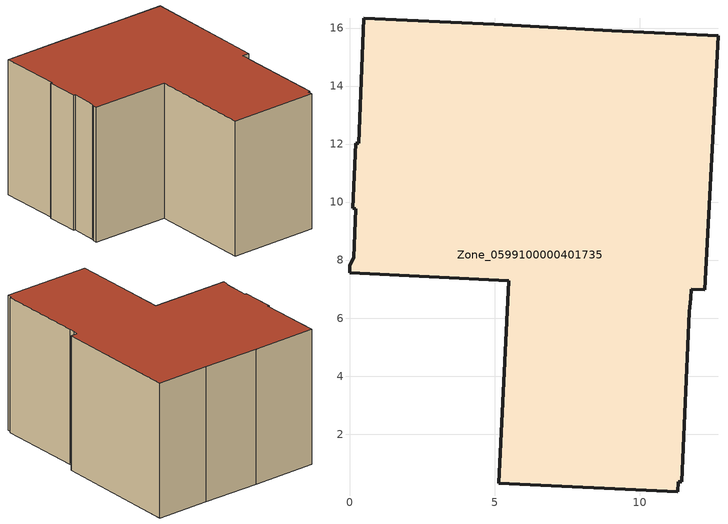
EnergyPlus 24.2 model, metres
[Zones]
Zone_0599100000401735
 floor ground (C_G): 0.14,8.07 0.22,9.78 0.11,9.78 0.22,12.03 0.31,12.03 0.5,16.34 4.99,16.14 9.03,15.91 12.7,15.73 12.25,6.97 11.78,6.99 11.77,6.68 11.71,6.22 11.46,0.36 11.33,0.35 11.31,0.01 5.15,0.31 5.49,7.29 0,7.56 0.01,7.82 z0
 wall outside (C_F): 9.03,15.91 4.99,16.14 0.5,16.34 0.31,12.03 0.22,12.03 0.11,9.78 0.22,9.78 0.14,8.07 0.01,7.82 0,7.56 5.49,7.29 5.15,0.31 11.31,0.01 11.33,0.35 11.46,0.36 11.71,6.22 11.77,6.68 11.78,6.99 12.25,6.97 12.7,15.73 9.03,15.91 z0:9.35
 roof outside (C_R): 11.31,0.01 11.33,0.35 11.46,0.36 11.71,6.22 11.77,6.68 11.78,6.99 12.25,6.97 12.7,15.73 9.03,15.91 4.99,16.14 0.5,16.34 0.31,12.03 0.22,12.03 0.11,9.78 0.22,9.78 0.14,8.07 0.01,7.82 0,7.56 5.49,7.29 5.15,0.31 z9.35
[BUILDING]
Pand.0599100000401735: North Axis=0; Terrain=City; Loads Convergence Tolerance Value=0.04; Temperature Convergence Tolerance Value=0.4; Solar Distribution=FullExterior; Maximum Number of Warmup Days=25; Minimum Number of Warmup Days=1
[Site:Location]
Rotterdam.The.Hague.AP_ZH_NLD Design_Conditions: Latitude=51.96; Longitude=4.45; Time Zone=1; Elevation=-4.5
[SITE:GROUNDTEMPERATURE:BUILDINGSURFACE]
18, 18, 18, 18, 18, 18, 18, 18, 18, 18, 18, 18
[MATERIAL] Thermal Absorptance=0.9; Solar Absorptance=0.7; Visible Absorptance=0.7
Name | Roughness | Thickness | Conductivity | Density | Specific Heat
G.D.1992-2005 | MediumSmooth | 0.15 | 0.06 | 540 | 1210
F.D.1992-2005 | Rough | 0.3 | 0.12 | 1920 | 840
R.D.1992-2005 | MediumRough | 0.2 | 0.08 | 1500 | 1000
[CONSTRUCTION]
C_G: G.D.1992-2005
C_F: F.D.1992-2005
C_R: R.D.1992-2005
[ZONE]
Zone_0599100000401735: Type=1; Multiplier=1; Ceiling Height=Autocalculate; Volume=Autocalculate; Floor Area=autocalculate; Part of Total Floor Area=Yes
[ZONEINFILTRATION:DESIGNFLOWRATE]
Infil_Zone_0599100000401735: Zone or ZoneList or Space or SpaceList=Zone_0599100000401735; Schedule=AlwaysOn; Design Flow Rate Calculation Method=Flow/Area; Flow Rate per Floor Area=0.0021; Constant Term Coefficient=1; Temperature Term Coefficient=0; Velocity Term Coefficient=0; Velocity Squared Term Coefficient=0
[HVACTEMPLATE:ZONE:IDEALLOADSAIRSYSTEM]
Zone_0599100000401735: Maximum Heating Supply Air Temperature=50; Minimum Cooling Supply Air Temperature=13; Maximum Heating Supply Air Humidity Ratio=0.0156; Minimum Cooling Supply Air Humidity Ratio=0.0077; Heating Limit=NoLimit; Cooling Limit=NoLimit; Dehumidification Control Type=ConstantSensibleHeatRatio; Cooling Sensible Heat Ratio=0.7; Dehumidification Setpoint=60; Humidification Control Type=None; Humidification Setpoint=30; Outdoor Air Method=None; Outdoor Air Flow Rate per Person=0.00944; Outdoor Air Flow Rate per Zone Floor Area=0; Outdoor Air Flow Rate per Zone=0; Demand Controlled Ventilation Type=None; Outdoor Air Economizer Type=NoEconomizer; Heat Recovery Type=None; Sensible Heat Recovery Effectiveness=0.7; Latent Heat Recovery Effectiveness=0.65
[ZONECONTROL:THERMOSTAT]
ThermostatControl_Zone_0599100000401735: Zone or ZoneList=Zone_0599100000401735; Control Type Schedule=DualSetpointControlType; Control 1=Thermostat_Zone_0599100000401735; Temperature Difference Between Cutout And Setpoint=0
[THERMOSTATSETPOINT:DUALSETPOINT]
Thermostat_Zone_0599100000401735: Heating Setpoint Temperature Schedule=HeatingSetpoint_Zone_0599100000401735; Cooling Setpoint Temperature Schedule=CoolingSetpoint_Zone_0599100000401735
[SCHEDULE:COMPACT]
HeatingSetpoint_Zone_0599100000401735: Through: 12/31, For: AllDays, Until: 24:00, 21
CoolingSetpoint_Zone_0599100000401735: Through: 12/31, For: AllDays, Until: 24:00, 24
DualSetpointControlType: Through: 12/31, For: AllDays, Until: 24:00, 4
AlwaysOn: Through: 12/31, For: AllDays, Until: 24:00, 1
